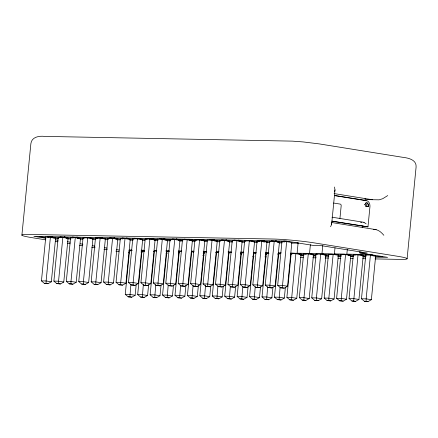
<?xml version="1.0" encoding="UTF-8"?>
<svg xmlns="http://www.w3.org/2000/svg" width="438" height="438" viewBox="0 0 438 438"><rect width="100%" height="100%" fill="white"/><g stroke="black" fill="none" stroke-linecap="round" stroke-linejoin="round"><path stroke-width="0.66" d="M55.642 237.922L51.339 281.809L48.01 283.72L46.072 283.408L46.116 280.972L50.419 237.084M68.071 238.157L63.767 282.045L60.444 283.95L58.506 283.643L58.55 281.207L62.853 237.319M80.504 238.387L76.201 282.28L72.878 284.185L70.94 283.873L70.983 281.437L75.287 237.549M92.938 238.622L88.635 282.51L85.306 284.421L83.373 284.109L83.417 281.672L87.72 237.785M105.372 238.858L101.069 282.745L97.74 284.651L95.807 284.339L95.845 281.908L100.149 238.02M117.806 239.088L113.502 282.975L110.173 284.886L108.241 284.574L108.279 282.138L112.582 238.25M130.239 239.323L125.936 283.211L122.607 285.116L120.674 284.81L120.713 282.373L125.016 238.486M136.202 284.459L135.139 295.261L131.811 297.172L129.878 296.86L130.913 284.295M142.673 239.559L138.37 283.446L135.041 285.352L133.108 285.039L133.147 282.609L137.45 238.721M148.63 284.695L147.573 295.497L144.244 297.402L142.312 297.09L143.346 284.53M155.107 239.789L150.803 283.676L147.475 285.587L145.536 285.275L145.58 282.839L149.884 238.951M161.064 284.924L160.007 295.727L156.678 297.637L154.745 297.325L155.78 284.766M167.535 240.024L163.232 283.912L159.908 285.817L157.97 285.51L158.014 283.074L162.317 239.186M173.497 285.16L172.441 295.962L169.112 297.867L167.179 297.561L168.214 284.996M179.969 240.259L175.665 284.147L172.342 286.052L170.404 285.74L170.448 283.309L174.751 239.422M185.931 285.395L184.874 296.197L181.546 298.103L179.613 297.791L180.642 285.231M192.402 240.489L188.099 284.377L184.77 286.288L182.838 285.976L182.881 283.539L187.185 239.652M198.365 285.625L197.303 296.427L193.979 298.338L192.041 298.026L193.076 285.466M204.836 240.725L200.533 284.612L197.204 286.518L195.271 286.211L195.31 283.775L199.613 239.887M210.798 285.861L209.736 296.663L206.413 298.568L204.475 298.262L205.575 285.023M217.27 240.96L212.967 284.848L209.638 286.753L207.705 286.441L207.743 284.01L212.047 240.117M223.232 286.096L222.17 296.898L218.841 298.804L216.909 298.492L217.943 285.932M229.704 241.19L225.4 285.078L222.071 286.989L220.139 286.676L220.177 284.24L224.48 240.352M235.666 286.326L234.604 297.128L231.275 299.039L229.342 298.727L230.377 286.162M242.137 241.426L237.834 285.313L234.505 287.219L232.573 286.912L232.611 284.476L236.914 240.588M248.094 286.561L247.037 297.364L243.709 299.269L241.776 298.962L242.811 286.397M254.571 241.661L250.268 285.549L246.939 287.454L245.001 287.142L249.348 240.818M260.528 286.797L259.471 297.599L256.142 299.504L254.21 299.192L255.244 286.633M266.999 241.891L262.696 285.779L259.373 287.689L257.435 287.377L257.478 284.941L261.782 241.053M272.962 287.027L271.905 297.829L268.576 299.74L266.643 299.428L267.678 286.863M279.433 242.126L275.13 286.014L271.806 287.919L269.868 287.613L269.912 285.176L274.215 241.289M285.395 287.262L284.339 298.064L281.01 299.97L279.072 299.663L280.106 287.098M291.867 242.356L287.563 286.249L284.235 288.155L282.302 287.843L286.649 241.519M301.07 254.412L296.767 298.3L293.444 300.205L291.505 299.893L295.853 253.569M313.504 254.642L309.201 298.53L305.877 300.441L303.939 300.129L303.983 297.692L308.286 253.805M325.938 254.878L321.634 298.765L318.306 300.671L316.373 300.364L316.417 297.928L320.72 254.04M338.371 255.108L334.068 299.001L330.739 300.906L328.807 300.594L328.85 298.163L333.154 254.27M350.805 255.343L346.502 299.231L343.173 301.141L341.24 300.829L341.279 298.393L345.582 254.505M363.239 255.578L358.936 299.466L355.607 301.371L353.674 301.065L358.016 254.741M375.673 255.808L371.369 299.701L368.04 301.607L366.108 301.295L366.146 298.864L370.449 254.971M330.575 226.725L331.621 224.404L331.352 222.832M21.9 235.217L30.884 143.615C31.602 136.99 39.097 135.72 44.506 136.393L292.354 141.129L303.189 141.934L319.11 143.883L402.166 157.215C407.844 157.888 416.669 159.47 416.1 167.009L407.116 258.617M48.01 283.72L44.347 283.375L41.451 280.884L45.755 236.996M60.444 283.95L56.781 283.61L53.885 281.119L58.183 237.232M72.878 284.185L69.209 283.84L66.313 281.349L70.617 237.462M85.306 284.421L81.643 284.076L78.747 281.585L83.05 237.697M97.74 284.651L94.077 284.311L91.181 281.82L95.484 237.933M110.173 284.886L106.511 284.541L103.614 282.05L107.918 238.162M122.607 285.116L118.944 284.777L116.048 282.286L120.351 238.398M131.811 297.172L128.148 296.827L125.252 294.336L129.555 250.448M135.041 285.352L131.378 285.007L128.482 282.521L132.785 238.633M144.244 297.402L140.582 297.063L137.685 294.571L141.989 250.684M147.475 285.587L143.812 285.242L140.916 282.751L145.219 238.863M156.678 297.637L153.015 297.293L150.119 294.801L154.422 250.914M159.908 285.817L156.246 285.477L153.349 282.986L157.647 239.099M169.112 297.867L165.449 297.528L162.553 295.037L166.856 251.149M172.342 286.052L168.674 285.707L165.778 283.222L170.081 239.334M181.546 298.103L177.883 297.758L174.986 295.272L179.29 251.385M184.77 286.288L181.108 285.943L178.211 283.452L182.515 239.564M193.979 298.338L190.316 297.993L187.42 295.502L191.724 251.615M197.204 286.518L193.541 286.178L190.645 283.687L194.948 239.8M206.413 298.568L202.745 298.229L199.848 295.738L204.152 251.85M209.638 286.753L205.975 286.408L203.079 283.923L207.382 240.029M218.841 298.804L215.178 298.459L212.282 295.973L216.586 252.085M222.071 286.989L218.409 286.644L215.512 284.152L219.816 240.265M231.275 299.039L227.612 298.694L224.716 296.203L229.019 252.315M234.505 287.219L230.842 286.879L227.946 284.388L232.249 240.5M243.709 299.269L240.046 298.93L237.15 296.438L241.453 252.551M246.939 287.454L243.276 287.109L240.38 284.623L244.683 240.73M256.142 299.504L252.48 299.159L249.583 296.674L253.887 252.786M259.373 287.689L255.71 287.344L252.814 284.853L257.111 240.966M268.576 299.74L264.913 299.395L262.017 296.904L266.32 253.016M271.806 287.919L268.138 287.58L265.242 285.089L269.545 241.201M281.01 299.97L277.347 299.63L274.451 297.139L278.754 253.252M284.235 288.155L280.572 287.81L277.676 285.324L281.979 241.431M293.444 300.205L289.781 299.86L286.885 297.375L291.188 253.482M298.322 253.542L297.101 253.219L298.103 243.002L297.139 242.805M305.877 300.441L302.209 300.096L299.313 297.605L303.616 253.717M310.756 253.777L309.535 253.449L310.4 244.601M318.306 300.671L314.643 300.331L311.746 297.84L316.05 253.952M323.189 254.013L321.968 253.684L322.768 245.515M330.739 300.906L327.076 300.561L324.18 298.075L328.484 254.182M331.621 224.404L334.999 189.928L334.468 187.021M335.618 254.243L334.402 253.92L334.999 247.788M339.932 218.502L341.18 205.74A1.478 1.106 -88.9 0 0 340.227 204.097L333.586 203.035M343.173 301.141L339.51 300.796L336.614 298.305L340.917 254.418M348.051 254.478L346.836 254.149L347.301 249.386M355.607 301.371L351.944 301.032L349.048 298.541L353.351 254.653M362.308 227.327L362.44 225.975M365.155 198.272L365.024 199.602L379.122 199.832L382.702 198.715L387.745 195.572M332.004 221.261L367.969 226.862L369.946 206.709A5.535 4.145 -88.9 0 0 366.376 200.549L334.484 195.436M368.04 301.607L364.378 301.262L361.481 298.771L365.785 254.883M375.295 257.122L387.603 257.352L359.779 252.885L359.91 251.543M334.999 189.928L334.391 191.849M297.101 253.219L306.709 253.35L316.444 254.692M309.535 253.449L319.138 253.586L328.872 254.921M321.968 253.684L331.571 253.821L341.114 255.151M334.402 253.92L344.005 254.051L353.74 255.392M346.836 254.149L356.439 254.286L366.173 255.622M101.851 237.599L101.402 237.664L102.618 237.987M40.165 236.427L39.234 236.498L45.508 237.631M52.598 236.662L51.668 236.728L52.888 237.057M65.032 236.898L64.101 236.963L65.322 237.292M77.466 237.128L76.535 237.199L77.756 237.522M89.894 237.363L88.969 237.429L90.184 237.757M114.761 237.829L113.836 237.9L115.052 238.223M127.195 238.064L126.264 238.13L127.485 238.458M139.629 238.299L138.698 238.365L139.919 238.688M152.063 238.529L151.132 238.595L158.041 239.838M164.496 238.765L163.566 238.83L170.475 240.073M176.93 239L175.999 239.066L182.909 240.303M189.358 239.23L188.433 239.296L195.337 240.539M201.792 239.466L200.867 239.531L207.141 240.67M214.226 239.696L213.301 239.767L214.516 240.09M226.66 239.931L225.729 239.997L226.95 240.325M239.093 240.166L238.162 240.232L239.383 240.561M251.527 240.396L250.596 240.467L251.817 240.791M263.961 240.632L263.03 240.697L264.251 241.026M276.394 240.867L275.464 240.933L276.685 241.261M360.512 222.258L361.859 222.28M373.614 229.572C377.885 229.003 381.301 232.304 383.852 235.277M45.738 237.133L50.403 237.221L55.626 238.058M70.606 237.599L75.27 237.686L80.493 238.529M157.636 239.236L162.301 239.323L167.524 240.161L164.858 240.112M182.504 239.701L187.168 239.789L192.391 240.626L189.725 240.577M207.371 240.172L212.036 240.259L217.253 241.097L214.587 241.048M232.233 240.637L236.903 240.725L242.121 241.562L238.787 241.502M257.101 241.103L261.765 241.19L266.988 242.028M52.96 238.009L54.958 238.048M66.061 238.256L68.06 238.294L62.837 237.456L58.172 237.369L59.475 237.577M77.159 238.464L78.495 238.491M90.923 238.721L92.927 238.759L87.704 237.922L83.039 237.834L84.342 238.042M115.791 239.192L117.789 239.225L112.571 238.387L107.907 238.299L109.21 238.513M140.658 239.657L142.657 239.696L137.439 238.858L132.769 238.77L134.077 238.978M153.76 239.904L155.09 239.925L149.867 239.088L145.202 239L147.163 239.318M178.622 240.369L179.958 240.396L174.735 239.559L170.07 239.471L172.024 239.783M203.489 240.834L204.825 240.862L199.602 240.024L194.937 239.936L196.892 240.248M227.689 241.289L229.687 241.327L224.47 240.489L219.799 240.402L221.759 240.719M253.224 241.771L254.555 241.798L249.331 240.96L244.667 240.873L245.975 241.081M263.654 241.968L264.99 241.99M277.424 242.225L279.422 242.263L274.199 241.426L269.534 241.338L270.837 241.546M55.193 238.65L58.533 238.715M67.627 238.885L70.961 238.945M80.061 239.121L82.727 239.17M92.489 239.351L95.829 239.416M104.923 239.586L108.263 239.646M117.357 239.821L120.028 239.871M129.79 240.051L133.13 240.117M142.224 240.287L144.896 240.336M154.658 240.522L157.998 240.582M167.092 240.752L170.426 240.818M179.525 240.988L182.192 241.037M191.954 241.223L195.293 241.283M204.387 241.453L207.059 241.502M216.821 241.688L220.161 241.749M229.255 241.924L232.594 241.984M241.688 242.154L244.36 242.203M254.122 242.389L257.462 242.449M266.556 242.619L269.89 242.685M278.99 242.855L281.656 242.904M291.418 243.09L298.36 243.134L298.086 242.991M359.779 252.885L367.219 253.027L321.487 245.685L314.041 245.548L286.217 241.081L33.879 236.339L45.968 238.277M129.309 249.983L131.926 250.038M141.074 250.202L144.359 250.273M154.176 250.448L156.793 250.509M165.942 250.667L169.221 250.739M178.375 250.903L181.655 250.974M191.472 251.149L194.089 251.209M203.237 251.368L206.522 251.439M216.339 251.615L218.956 251.675M228.105 251.839L231.39 251.91M240.539 252.069L243.824 252.14M253.64 252.315L256.257 252.376M265.406 252.54L268.686 252.611M278.502 252.781L281.119 252.841M290.936 253.016L296.696 253.345L304.01 254.456M132.21 250.635L129.544 250.585L130.847 250.793M144.644 250.87L141.978 250.821L144.584 251.237M154.406 251.051L156.41 251.089M169.506 251.335L166.84 251.286L168.8 251.598M179.273 251.521L181.272 251.56M193.706 251.79L191.707 251.751L193.667 252.069M204.141 251.987L206.807 252.036M218.573 252.261L216.575 252.222L218.529 252.534M229.008 252.452L231.675 252.502M243.44 252.726L241.442 252.688L242.745 252.896M255.874 252.956L253.87 252.923L255.83 253.235M268.97 253.202L266.304 253.153L267.613 253.367M280.736 253.427L278.738 253.388L280.698 253.701M340.906 254.555L345.571 254.642L350.789 255.48L348.122 255.431M365.768 255.02L370.438 255.108L375.656 255.951L372.99 255.896M299.061 254.511L301.059 254.549L295.836 253.711L291.171 253.624L292.475 253.832M323.923 254.976L325.927 255.015L320.704 254.177L316.039 254.089L317.342 254.297M361.892 255.688L363.222 255.715L358.005 254.878L353.335 254.79L355.295 255.102M140.998 252.14L142.334 252.168M178.299 252.841L179.635 252.868M203.166 253.306L204.497 253.334M240.462 254.007L241.798 254.035M265.329 254.478L266.665 254.5M277.763 254.708L279.099 254.735M300.627 255.14L303.961 255.201M313.06 255.37L315.727 255.425M325.494 255.606L328.829 255.672M337.922 255.841L341.262 255.901M350.356 256.071L353.028 256.126M362.79 256.307L366.13 256.372M375.224 256.542L382.16 256.586L380.94 256.257M166.04 253.191L167.409 253.219M300.758 255.721L303.49 255.776M313.066 255.956L315.798 256.006M325.374 256.186L328.796 256.246M337.682 256.416L341.103 256.482M350.674 256.663L353.411 256.712M362.987 256.892L365.719 256.942M202.712 255.688L204.081 255.715M252.638 256.624L254.007 256.652M264.952 256.854L266.32 256.882M300.517 257.522L303.249 257.577M312.825 257.758L316.247 257.818M325.138 257.987L328.555 258.053M338.131 258.228L340.868 258.283M350.444 258.464L353.181 258.513M362.757 258.694L365.489 258.743M375.065 258.924L399.686 259.389A29.527 2.059 5.6 0 0 397.359 256.235L314.309 242.904A29.527 2.059 5.6 0 0 272.814 239.022L29.33 234.45A29.527 2.059 5.6 0 0 31.656 237.599L45.837 239.876M41.451 280.884L46.116 280.972L51.339 281.809M53.885 281.119L58.55 281.207L63.767 282.045M66.313 281.349L70.983 281.437L76.201 282.28M78.747 281.585L83.417 281.672L88.635 282.51M91.181 281.82L95.845 281.908L101.069 282.745M103.614 282.05L108.279 282.138L113.502 282.975M116.048 282.286L120.713 282.373L125.936 283.211M128.482 282.521L133.147 282.609L138.37 283.446M140.916 282.751L145.58 282.839L150.803 283.676M153.349 282.986L158.014 283.074L163.232 283.912M165.778 283.222L170.448 283.309L175.665 284.147M178.211 283.452L182.881 283.539L188.099 284.377M190.645 283.687L195.31 283.775L200.533 284.612M203.079 283.923L207.743 284.01L212.967 284.848M215.512 284.152L220.177 284.24L225.4 285.078M227.946 284.388L232.611 284.476L237.834 285.313M240.38 284.623L245.045 284.711L250.268 285.549M252.814 284.853L257.478 284.941L262.696 285.779M265.242 285.089L269.912 285.176L275.13 286.014M277.676 285.324L282.346 285.412L287.563 286.249M44.347 283.375L46.072 283.408M56.781 283.61L58.506 283.643M69.209 283.84L70.94 283.873M81.643 284.076L83.373 284.109M94.077 284.311L95.807 284.339M106.511 284.541L108.241 284.574M118.944 284.777L120.674 284.81M131.378 285.007L133.108 285.039M143.812 285.242L145.536 285.275M156.246 285.477L157.97 285.51M168.674 285.707L170.404 285.74M181.108 285.943L182.838 285.976M193.541 286.178L195.271 286.211M205.975 286.408L207.705 286.441M218.409 286.644L220.139 286.676M230.842 286.879L232.573 286.912M243.276 287.109L245.001 287.142M255.71 287.344L257.435 287.377M268.138 287.58L269.868 287.613M280.572 287.81L282.302 287.843M125.252 294.336L129.922 294.424L135.139 295.261M137.685 294.571L142.35 294.659L147.573 295.497L146.237 295.469M150.119 294.801L154.784 294.889L160.007 295.727M162.553 295.037L167.217 295.124L172.441 295.962M174.986 295.272L179.651 295.36L184.874 296.197M187.42 295.502L192.085 295.59L197.303 296.427M199.848 295.738L204.519 295.825L209.736 296.663M212.282 295.973L216.952 296.061L222.17 296.898M224.716 296.203L229.386 296.291L234.604 297.128M237.15 296.438L241.814 296.526L247.037 297.364M249.583 296.674L254.248 296.761L259.471 297.599M262.017 296.904L266.682 296.991L271.905 297.829M274.451 297.139L279.115 297.227L284.339 298.064M286.885 297.375L291.549 297.462L296.767 298.3M299.313 297.605L303.983 297.692L309.201 298.53L307.87 298.508M311.746 297.84L316.417 297.928L321.634 298.765M324.18 298.075L328.85 298.163L334.068 299.001M336.614 298.305L341.279 298.393L346.502 299.231M349.048 298.541L353.712 298.628L358.936 299.466M361.481 298.771L366.146 298.864L371.369 299.701M128.148 296.827L129.878 296.86M140.582 297.063L142.312 297.09M153.015 297.293L154.745 297.325M165.449 297.528L167.179 297.561M177.883 297.758L179.613 297.791M190.316 297.993L192.041 298.026M202.745 298.229L204.475 298.262M215.178 298.459L216.909 298.492M227.612 298.694L229.342 298.727M240.046 298.93L241.776 298.962M252.48 299.159L254.21 299.192M264.913 299.395L266.643 299.428M277.347 299.63L279.072 299.663M289.781 299.86L291.505 299.893M302.209 300.096L303.939 300.129M314.643 300.331L316.373 300.364M327.076 300.561L328.807 300.594M339.51 300.796L341.24 300.829M351.944 301.032L353.674 301.065M364.378 301.262L366.108 301.295M283.736 241.004L288.921 241.491M271.303 240.769L282.373 242.17M258.869 240.539L269.742 241.935M246.435 240.303L257.506 241.705M234.001 240.068L245.072 241.469M221.568 239.838L232.638 241.239M209.14 239.602L220.204 241.004M196.706 239.367L207.579 240.769M184.272 239.137L195.145 240.533M159.405 238.666L170.278 240.068M146.971 238.436L157.844 239.832M134.537 238.201L145.416 239.602M122.103 237.965L133.174 239.372M109.675 237.735L120.74 239.137M97.241 237.5L108.115 238.902M84.808 237.265L95.873 238.672M72.374 237.035L83.444 238.436M59.94 236.799L71.011 238.201M47.507 236.569L58.577 237.971M172.452 238.924L182.712 240.303M363.885 222.318L366.124 223.867M367.663 206.528L366.617 206.451A3.69 2.759 -88.9 0 0 365.56 203.057M372.727 254.943L368.15 254.478L359.264 254.385L360.485 254.713M334.106 193.585L372.442 199.739M335.256 195.731L358.508 199.465M359.839 199.673L364.487 200.423M331.966 217.188L364.033 222.334M331.894 221.07L367.969 226.862M331.654 222.515L376.198 229.665M291.856 242.499L286.633 241.661L281.968 241.573L284.58 241.99M257.752 241.207L259.712 241.524M338.36 255.25L333.137 254.412L328.473 254.325L331.079 254.741M313.493 254.779L308.27 253.941L303.605 253.854L306.217 254.275M290.312 254.018L291.577 254.221M277.687 253.783L278.951 253.985M265.444 253.553L266.709 253.755M240.577 253.087L241.842 253.29M240.385 253.082L241.65 253.284M228.149 252.852L229.408 253.054M215.518 252.616L216.783 252.819M130.223 239.46L125.005 238.622L120.335 238.535L122.947 238.956M203.281 252.387L204.546 252.589M105.361 238.995L100.138 238.157L95.473 238.069L98.079 238.486M178.222 251.916L179.487 252.118M165.98 251.686L167.245 251.888M71.257 237.708L73.217 238.02M153.355 251.45L154.619 251.653M141.113 251.22L142.377 251.423M47.698 237.451L49.001 237.659M128.684 250.985L129.944 251.188M55.369 239.789L58.051 240.221M67.452 241.727L70.14 242.159M80.209 243.774L82.897 244.207M92.298 245.718L94.98 246.151M104.381 247.656L107.069 248.089M116.47 249.594L119.152 250.027M55.292 241.393L57.991 241.825M67.447 243.342L70.146 243.774M79.601 245.291L82.3 245.729M91.756 247.246L95.128 247.788M103.905 249.195L107.283 249.737M129.544 252.874A29.527 2.059 5.6 0 1 128.29 252.737M119.037 251.576A29.527 2.059 5.6 0 1 115.878 251.111M367.46 203.062A4.796 3.592 -88.9 0 1 368.172 206.599M365.155 200.527A5.535 4.145 -88.9 0 1 366.195 200.889M365.9 206.21L365.467 206.194A1.478 1.106 -88.9 0 0 364.515 204.557A2.212 1.462 -80.9 0 0 366.195 202.383A3.69 2.759 -88.9 0 1 368.577 206.49L365.9 206.21"/></g></svg>
